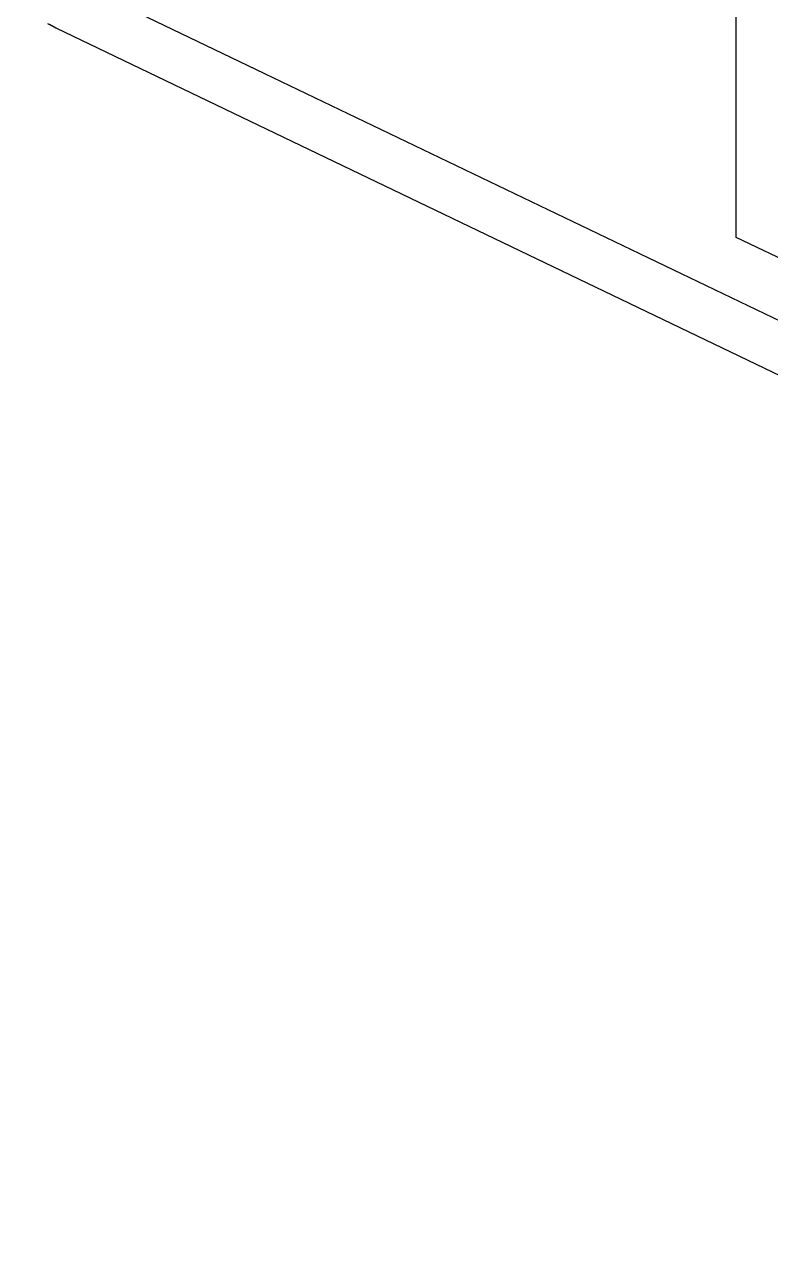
# Model space of a CAD drawing. Extents: x 0 to 420, y 0 to 297.
# Drawn here: x 151.24 to 156.11, y 134.4 to 142.36 of the extents above; entities that cross this region are included whole.
import ezdxf

# ---------------------------------------------------------------- set-up
doc = ezdxf.new("R2010")
doc.units = 0
doc.header["$LTSCALE"] = 23.1
doc.layers.add('40000_ISO', color=7, linetype='CONTINUOUS')

msp = doc.modelspace()

# ---------------------------------------------------------------- linework, layer by layer
at = {"layer": '40000_ISO', "color": 7, "linetype": 'CONTINUOUS'}
for p, q in [((155.8885, 140.9628), (155.8885, 143.5756)), ((151.239, 142.7894), (204.6505, 117.1157)), ((151.3906, 142.3604), (151.4457, 142.3318)), ((151.4034, 142.357), (151.4456, 142.3318)), ((151.4456, 142.3318), (204.8571, 116.6581)), ((157.3857, 140.2431), (155.8885, 140.9628))]:
    msp.add_line(p, q, dxfattribs=at)

doc.saveas('drawing.dxf')
